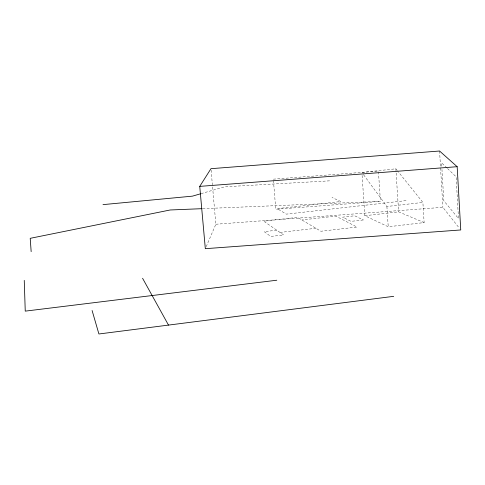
<?xml version="1.0" encoding="UTF-8"?>
<svg xmlns="http://www.w3.org/2000/svg" width="485" height="485" viewBox="0 0 485 485"><rect width="100%" height="100%" fill="white"/><g stroke="black" fill="none" stroke-linecap="round" stroke-linejoin="round"><path stroke-width="0.36" stroke-dasharray="2.42 1.82" d="M206.204 246.647L215.855 224.24L210.963 168.683M201.081 193.642L224.761 186.78L330.606 180.79M362.095 175.437L364.865 215.716L388.23 226.768L424.126 222.585L422.89 202.415L397.761 171.156M276.783 230.205L264.192 231.654L270.739 236.437L283.652 234.94L263.719 221.202L297.499 217.365L320.912 231.242L356.984 227.053L335.814 216.098L301.888 219.966M280.015 232.436L315.923 228.283M363.677 174.885L386.897 206.501L422.89 202.415M364.865 215.716L398.64 211.848L424.126 222.585M406.066 200.62L286.314 214.134L277.244 208.641L340.785 201.536L332.007 197.456M397.288 170.568L395.863 168.798L361.889 172.454L363.229 174.279M273.346 179.165L378.415 171.126L380.434 201.396L275.759 209.247L273.467 180.669M215.855 224.24L442.884 207.325L459.374 228.217M202.694 208.653L380.434 201.396M446.958 167.992L441.574 162.808L441.793 166.525M447.497 168.513L456.118 176.807L458.489 218.541L443.793 200.723L441.962 169.495M386.897 206.501L388.23 226.768M395.863 168.798L398.64 211.848M439.574 151.017L442.884 207.325M363.235 219.954L350.988 221.366L342.713 217.147L354.668 215.776L363.235 219.954"/><path stroke-width="0.73" d="M199.741 186.379L210.963 168.683L439.574 151.017L457.167 166.694L460.75 229.957L205.325 248.684L199.741 186.379L457.167 166.694M200.366 193.854L192.472 196.14L102.996 204.628M393.705 296.335L98.91 333.983L92.095 310.503M276.789 280.221L25.244 311.134L24.25 280.36M201.942 208.683L170.174 209.981L30.209 238.329L31.161 251.636M142.572 278.263L168.495 325.102"/></g></svg>
